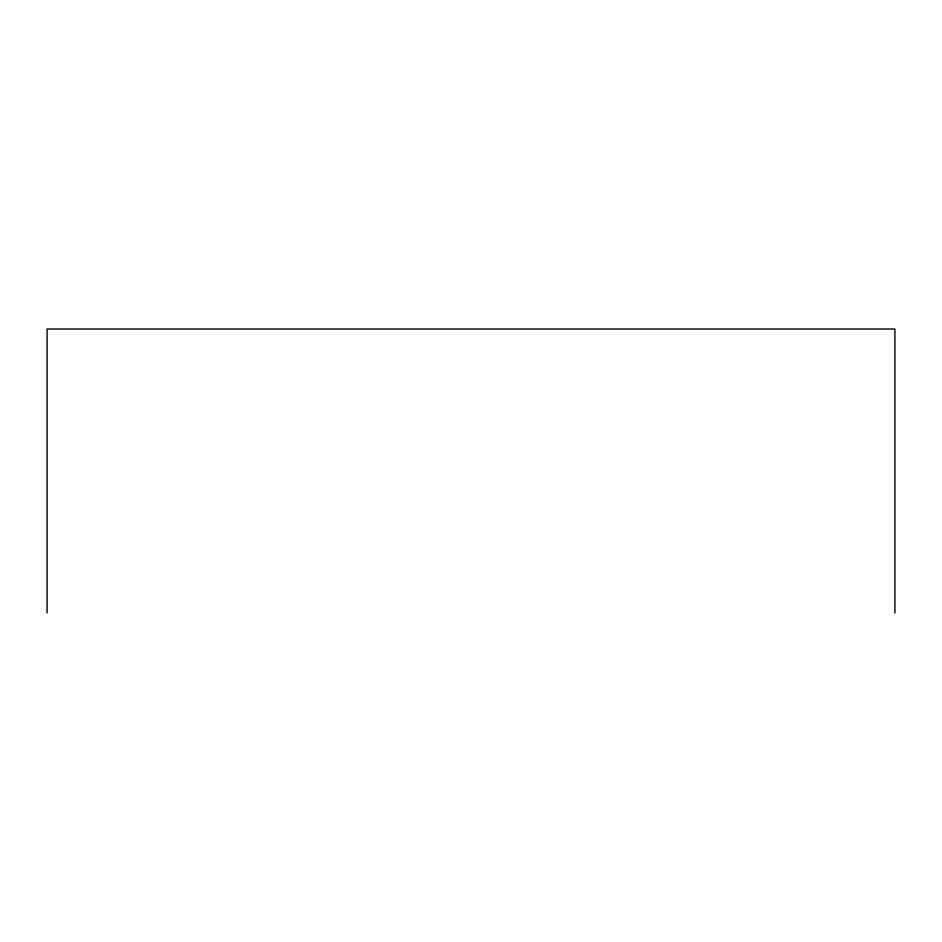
<?xml version="1.0" encoding="UTF-8"?>
<svg xmlns="http://www.w3.org/2000/svg" width="942" height="942" viewBox="0 0 942 942"><rect width="100%" height="100%" fill="white"/><g stroke="black" fill="none" stroke-linecap="round" stroke-linejoin="round"><path stroke-width="1.41" d="M894.9 612.983L894.9 329.017L47.1 329.017L47.1 612.983"/></g></svg>
